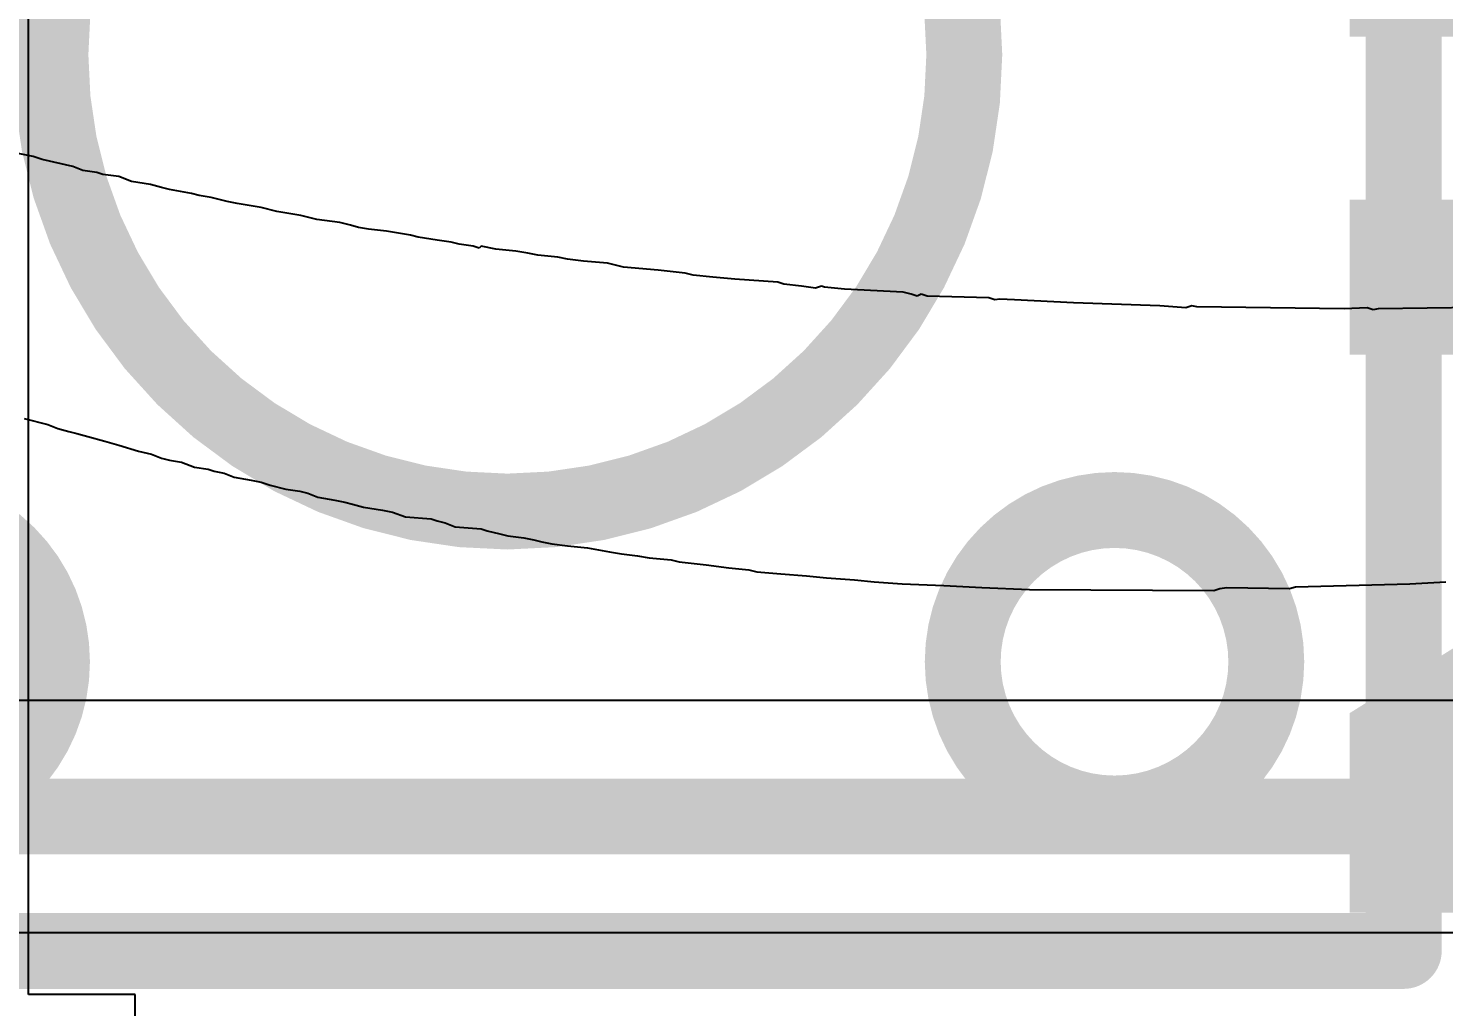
# Model space of a CAD drawing. Header units: inches. Extents: x 0 to 5359, y 0 to 5098.
# Drawn here: x 69.255 to 73.992, y 19.074 to 22.349 of the extents above; entities that cross this region are included whole.
import ezdxf

# ---------------------------------------------------------------- set-up
doc = ezdxf.new("R2010")
doc.units = ezdxf.units.IN
for name, color, linetype in [('Bottom Layer', 5, 'Continuous'), ('Bottom Overlay', 54, 'Continuous'), ('Top Layer', 1, 'Continuous'), ('Top Overlay', 2, 'Continuous')]:
    doc.layers.add(name, color=color, linetype=linetype)
doc.styles.add('Arial Black_Bold', font='', dxfattribs={"height": 0.2})
doc.styles.get('Arial Black_Bold').set_extended_font_data('Arial Black', bold=True)

# ---------------------------------------------------------------- blocks, each defined once
blk = doc.blocks.new('TS_1002S_12026C_81')
at = {"layer": 'Top Overlay'}
for points in [[(3, 2.9999, 0.254, 0.254, 0), (-3, 2.9999, 0.254, 0.254, 0)], [(3, -3.0001, 0.254, 0.254, 0), (3, 2.9999, 0.254, 0.254, 0)]]:
    blk.add_lwpolyline(points, format="xyseb", dxfattribs=at)
for points in [[(2.9365, 2.9999, 0.127, 0.127, 1), (3.0635, 2.9999, 0.127, 0.127, 1)], [(2.9365, 2.9999, 0.127, 0.127, 1), (3.0635, 2.9999, 0.127, 0.127, 1)], [(2.54, 2.0319, 0.254, 0.254, 1), (1.524, 2.0319, 0.254, 0.254, 1)], [(1.4605, 2.0319, 0.127, 0.127, 1), (1.5875, 2.0319, 0.127, 0.127, 1)], [(2.4765, 2.0319, 0.127, 0.127, 1), (2.6035, 2.0319, 0.127, 0.127, 1)], [(1.5293, -0.0001, 0.254, 0.254, 1), (-1.5293, -0.0001, 0.254, 0.254, 1)], [(1.4658, -0.0001, 0.127, 0.127, 1), (1.5928, -0.0001, 0.127, 0.127, 1)], [(2.54, -2.0321, 0.254, 0.254, 1), (1.524, -2.0321, 0.254, 0.254, 1)]]:
    blk.add_lwpolyline(points, format="xyseb", close=True, dxfattribs=at)

msp = doc.modelspace()

# ---------------------------------------------------------------- linework, layer by layer
at = {"layer": 'Bottom Layer'}
for p, q in [((85.8803, 20.0989), (45.2532, 20.0989)), ((45.2532, 19.3219), (85.8678, 19.3219))]:
    msp.add_line(p, q, dxfattribs=at)
msp.add_lwpolyline([(45.2532, 19.7104, 0.254, 0.254, 0), (86.2628, 19.7104, 0.254, 0.254, 0)], format="xyseb", dxfattribs=at)
at = {"layer": 'Bottom Overlay'}
for p, q in [((69.2705, 21.919), (69.1772, 21.939)), ((69.3005, 21.909), (69.2705, 21.919)), ((69.4038, 21.8857), (69.3005, 21.909)), ((69.4371, 21.8723), (69.4038, 21.8857)), ((69.4838, 21.8657), (69.4371, 21.8723)), ((69.5037, 21.859), (69.4838, 21.8657)), ((69.5571, 21.8523), (69.5037, 21.859)), ((69.6004, 21.8357), (69.5571, 21.8523)), ((69.6637, 21.8257), (69.6004, 21.8357)), ((69.7003, 21.8157), (69.6637, 21.8257)), ((69.727, 21.809), (69.7003, 21.8157)), ((69.8003, 21.7957), (69.727, 21.809)), ((69.8269, 21.789), (69.8003, 21.7957)), ((69.8669, 21.7824), (69.8269, 21.789)), ((69.9202, 21.769), (69.8669, 21.7824)), ((69.9535, 21.7624), (69.9202, 21.769)), ((70.0335, 21.7491), (69.9535, 21.7624)), ((70.0868, 21.7357), (70.0335, 21.7491)), ((70.1668, 21.7224), (70.0868, 21.7357)), ((70.2201, 21.7091), (70.1668, 21.7224)), ((70.2967, 21.6991), (70.2201, 21.7091)), ((70.3334, 21.6891), (70.2967, 21.6991)), ((70.36, 21.6824), (70.3334, 21.6891)), ((70.3933, 21.6758), (70.36, 21.6824)), ((70.4533, 21.6691), (70.3933, 21.6758)), ((70.5333, 21.6558), (70.4533, 21.6691)), ((70.5599, 21.6491), (70.5333, 21.6558)), ((70.6232, 21.6391), (70.5599, 21.6491)), ((70.6699, 21.6324), (70.6232, 21.6391)), ((70.6965, 21.6258), (70.6699, 21.6324)), ((70.7432, 21.6191), (70.6965, 21.6258)), ((70.7632, 21.6125), (70.7432, 21.6191)), ((70.7698, 21.6191), (70.7632, 21.6125)), ((70.8198, 21.6091), (70.7698, 21.6191)), ((70.8864, 21.6025), (70.8198, 21.6091)), ((70.9264, 21.5958), (70.8864, 21.6025)), ((70.9597, 21.5891), (70.9264, 21.5958)), ((71.0264, 21.5825), (70.9597, 21.5891)), ((71.0597, 21.5758), (71.0264, 21.5825)), ((71.113, 21.5691), (71.0597, 21.5758)), ((71.193, 21.5625), (71.113, 21.5691)), ((71.2463, 21.5491), (71.193, 21.5625)), ((71.3629, 21.5392), (71.2463, 21.5491)), ((71.4528, 21.5292), (71.3629, 21.5392)), ((71.4795, 21.5225), (71.4528, 21.5292)), ((71.5461, 21.5158), (71.4795, 21.5225)), ((71.6194, 21.5092), (71.5461, 21.5158)), ((71.7627, 21.4992), (71.6194, 21.5092)), ((71.7827, 21.4925), (71.7627, 21.4992)), ((71.8427, 21.4858), (71.7827, 21.4925)), ((71.8893, 21.4792), (71.8427, 21.4858)), ((71.9093, 21.4858), (71.8893, 21.4792)), ((71.9193, 21.4825), (71.9093, 21.4858)), ((71.9859, 21.4758), (71.9193, 21.4825)), ((72.1825, 21.4659), (71.9859, 21.4758)), ((72.2092, 21.4592), (72.1825, 21.4659)), ((72.2291, 21.4525), (72.2092, 21.4592)), ((72.2425, 21.4592), (72.2291, 21.4525)), ((72.2625, 21.4525), (72.2425, 21.4592)), ((72.469, 21.4459), (72.2625, 21.4525)), ((72.489, 21.4392), (72.469, 21.4459)), ((72.5057, 21.4425), (72.489, 21.4392)), ((72.5557, 21.4392), (72.5057, 21.4425)), ((72.7522, 21.4292), (72.5557, 21.4392)), ((73.0421, 21.4192), (72.7522, 21.4292)), ((73.1287, 21.4125), (73.0421, 21.4192)), ((73.1487, 21.4192), (73.1287, 21.4125)), ((73.1654, 21.4159), (73.1487, 21.4192)), ((73.6585, 21.4092), (73.1654, 21.4159)), ((73.7351, 21.4125), (73.6585, 21.4092)), ((73.7551, 21.4059), (73.7351, 21.4125)), ((74.2316, 21.4159), (73.7718, 21.4092)), ((73.7718, 21.4092), (73.7551, 21.4059)), ((69.2405, 21.0427), (69.3205, 21.0227)), ((69.3205, 21.0227), (69.3538, 21.0094)), ((69.3538, 21.0094), (69.3905, 20.9994)), ((69.3905, 20.9994), (69.4171, 20.9927)), ((69.4171, 20.9927), (69.4538, 20.9827)), ((69.4538, 20.9827), (69.5104, 20.9661)), ((69.5104, 20.9661), (69.5571, 20.9528)), ((69.5571, 20.9528), (69.6237, 20.9328)), ((69.6237, 20.9328), (69.667, 20.9228)), ((69.667, 20.9228), (69.7003, 20.9094)), ((69.7003, 20.9094), (69.727, 20.9028)), ((69.727, 20.9028), (69.767, 20.8961)), ((69.767, 20.8961), (69.8103, 20.8795)), ((69.8103, 20.8795), (69.8569, 20.8728)), ((69.8569, 20.8728), (69.8769, 20.8661)), ((69.8769, 20.8661), (69.9102, 20.8595)), ((69.9102, 20.8595), (69.9435, 20.8461)), ((69.9435, 20.8461), (70.0002, 20.8361)), ((70.0002, 20.8361), (70.0335, 20.8295)), ((70.0335, 20.8295), (70.0635, 20.8195)), ((70.0635, 20.8195), (70.1168, 20.8062)), ((70.1168, 20.8062), (70.1634, 20.7995)), ((70.1634, 20.7995), (70.1901, 20.7928)), ((70.1901, 20.7928), (70.2234, 20.7795)), ((70.2234, 20.7795), (70.28, 20.7695)), ((70.28, 20.7695), (70.3134, 20.7628)), ((70.3134, 20.7628), (70.34, 20.7562)), ((70.34, 20.7562), (70.3767, 20.7462)), ((70.3767, 20.7462), (70.44, 20.7362)), ((70.44, 20.7362), (70.4733, 20.7295)), ((70.4733, 20.7295), (70.5166, 20.7129)), ((70.5166, 20.7129), (70.6032, 20.7062)), ((70.6032, 20.7062), (70.6232, 20.6995)), ((70.6232, 20.6995), (70.6499, 20.6929)), ((70.6499, 20.6929), (70.6832, 20.6796)), ((70.6832, 20.6796), (70.7698, 20.6729)), ((70.7698, 20.6729), (70.7898, 20.6662)), ((70.7898, 20.6662), (70.8331, 20.6562)), ((70.8331, 20.6562), (70.8598, 20.6496)), ((70.8598, 20.6496), (70.9131, 20.6429)), ((70.9131, 20.6429), (70.9464, 20.6362)), ((70.9464, 20.6362), (70.9731, 20.6296)), ((70.9731, 20.6296), (71.0064, 20.6229)), ((71.0064, 20.6229), (71.0597, 20.6162)), ((71.0597, 20.6162), (71.1263, 20.6096)), ((71.1263, 20.6096), (71.1996, 20.5963)), ((71.1996, 20.5963), (71.2396, 20.5896)), ((71.2396, 20.5896), (71.2929, 20.5829)), ((71.2929, 20.5829), (71.3329, 20.5763)), ((71.3329, 20.5763), (71.4062, 20.5696)), ((71.4062, 20.5696), (71.4328, 20.5629)), ((71.4328, 20.5629), (71.5228, 20.5529)), ((71.5228, 20.5529), (71.5994, 20.5429)), ((71.5994, 20.5429), (71.6661, 20.5363)), ((71.6661, 20.5363), (71.6927, 20.5296)), ((71.6927, 20.5296), (71.7727, 20.523)), ((71.7727, 20.523), (71.8593, 20.5163)), ((71.8593, 20.5163), (71.926, 20.5096)), ((71.926, 20.5096), (72.0192, 20.503)), ((72.0192, 20.503), (72.0859, 20.4963)), ((72.0859, 20.4963), (72.1792, 20.4896)), ((72.1792, 20.4896), (72.3191, 20.483)), ((72.3191, 20.483), (72.4457, 20.4763)), ((72.4457, 20.4763), (72.6056, 20.4696)), ((72.6056, 20.4696), (73.222, 20.4663)), ((73.222, 20.4663), (73.242, 20.473)), ((73.242, 20.473), (73.2653, 20.4763)), ((73.2653, 20.4763), (73.4752, 20.473)), ((73.4752, 20.473), (73.4952, 20.4796)), ((73.4952, 20.4796), (73.8784, 20.4896)), ((73.8784, 20.4896), (73.9983, 20.4963))]:
    msp.add_line(p, q, dxfattribs=at)
at = {"layer": 'Top Layer'}
for p, q in [((69.2553, 19.1144), (69.2553, 24.0692)), ((69.6119, 19.1144), (69.2553, 19.1144)), ((69.6119, 16.3064), (69.6119, 19.1144))]:
    msp.add_line(p, q, dxfattribs=at)

# ---------------------------------------------------------------- block references
at = {"rotation": 270}
msp.add_blockref('TS_1002S_12026C_81', (70.858, 22.2603), dxfattribs=at)

# ---------------------------------------------------------------- texts
at = {"layer": 'Top Overlay', "style": 'Arial Black_Bold'}
msp.add_text('NEXT', height=2.54, rotation=90, dxfattribs=at).set_placement((76.2168, 19.1163))

doc.saveas('drawing.dxf')
